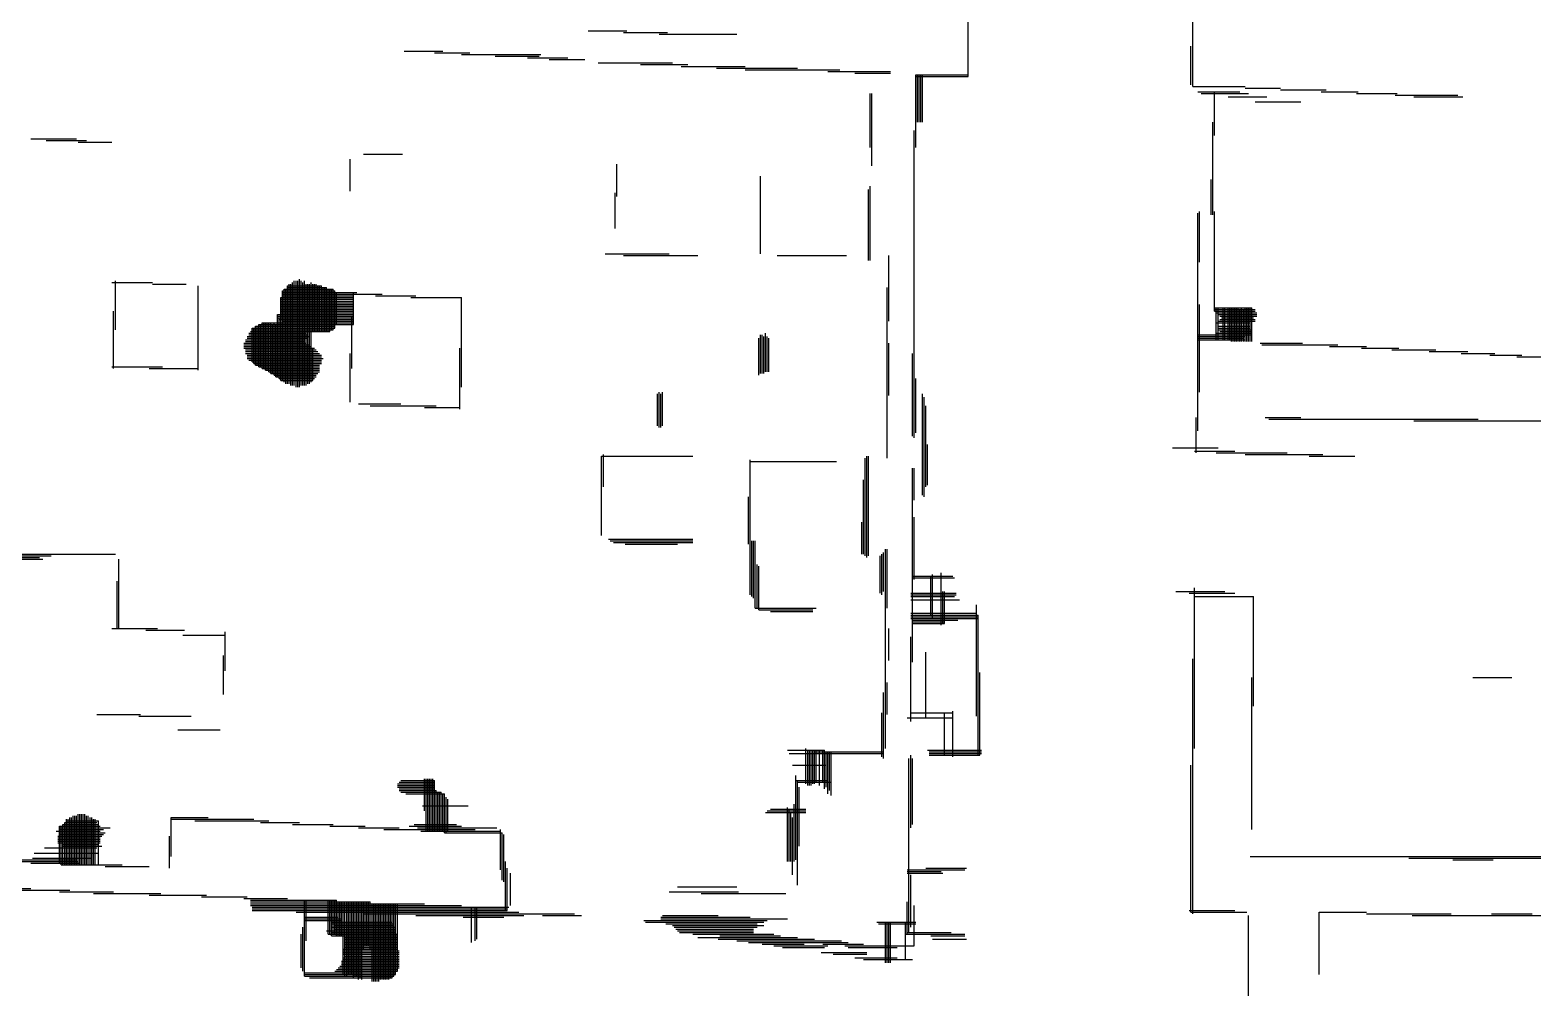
# Model space of a CAD drawing. Extents: x -18.2 to 24.4, y -13.4 to 16.4.
# Drawn here: x -0.73 to 8.16, y -6.95 to -1.27 of the extents above; entities that cross this region are included whole.
import ezdxf

# ---------------------------------------------------------------- set-up
doc = ezdxf.new("R2010")
doc.units = 0
doc.layers.add('1-0_REZ', color=7, linetype='CONTINUOUS')

msp = doc.modelspace()

# ---------------------------------------------------------------- linework, layer by layer
at = {"layer": '1-0_REZ'}
for p, q in [((4.82, -1.55), (4.82, -0.9)), ((6.15, -1.61), (6.15, -0.92)), ((2.57, -1.28), (2.8, -1.28)), ((2.78, -1.29), (3.04, -1.29)), ((2.99, -1.3), (3.45, -1.3)), ((1.48, -1.4), (1.71, -1.4)), ((1.66, -1.41), (1.87, -1.41)), ((1.82, -1.42), (2.29, -1.42)), ((6.14, -1.6), (6.14, -1.37)), ((2.02, -1.43), (2.28, -1.43)), ((2.21, -1.44), (2.45, -1.44)), ((2.34, -1.45), (2.55, -1.45)), ((2.63, -1.47), (3.07, -1.47)), ((2.88, -1.48), (3.16, -1.48)), ((3.12, -1.49), (3.5, -1.49)), ((3.33, -1.5), (3.81, -1.5)), ((3.5, -1.51), (4.06, -1.51)), ((3.99, -1.52), (4.36, -1.52)), ((4.15, -1.53), (4.36, -1.53)), ((4.51, -1.54), (4.82, -1.54)), ((4.51, -1.97), (4.51, -1.54)), ((4.51, -1.55), (4.82, -1.55)), ((4.52, -1.82), (4.52, -1.54)), ((4.53, -1.82), (4.53, -1.54)), ((4.54, -1.82), (4.54, -1.54)), ((4.55, -1.82), (4.55, -1.54)), ((4.24, -1.97), (4.24, -1.65)), ((4.25, -2.08), (4.25, -1.65)), ((6.15, -1.61), (6.46, -1.61)), ((6.18, -1.64), (6.43, -1.64)), ((6.2, -1.65), (6.48, -1.65)), ((6.28, -1.9), (6.28, -1.64)), ((6.36, -1.67), (6.59, -1.67)), ((6.46, -1.62), (6.67, -1.62)), ((6.67, -1.63), (6.94, -1.63)), ((6.91, -1.64), (7.13, -1.64)), ((7.12, -1.65), (7.36, -1.65)), ((7.35, -1.66), (7.72, -1.66)), ((7.46, -1.67), (7.75, -1.67)), ((6.52, -1.7), (6.79, -1.7)), ((6.27, -2.37), (6.27, -1.82)), ((-0.73, -1.92), (-0.46, -1.92)), ((-0.64, -1.93), (-0.4, -1.93)), ((-0.45, -1.94), (-0.25, -1.94)), ((4.5, -3.69), (4.5, -1.87)), ((1.16, -2.23), (1.16, -2.04)), ((1.24, -2.01), (1.47, -2.01)), ((2.74, -2.26), (2.74, -2.07)), ((3.59, -2.6), (3.59, -2.14)), ((4.23, -2.64), (4.23, -2.22)), ((4.24, -2.64), (4.24, -2.2)), ((6.26, -2.37), (6.26, -2.16)), ((2.73, -2.45), (2.73, -2.24)), ((6.18, -3.65), (6.18, -2.36)), ((6.19, -2.65), (6.19, -2.35)), ((6.28, -2.94), (6.28, -2.35)), ((2.67, -2.6), (3.05, -2.6)), ((2.78, -2.61), (3.22, -2.61)), ((3.69, -2.61), (4.1, -2.61)), ((4.35, -3), (4.35, -2.61)), ((0.86, -3.39), (0.86, -2.75)), ((-0.25, -2.77), (-0.01, -2.77)), ((-0.23, -3.05), (-0.23, -2.76)), ((-0.01, -2.78), (0.19, -2.78)), ((0.26, -3.29), (0.26, -2.79)), ((0.76, -2.82), (1.07, -2.82)), ((0.76, -3.35), (0.76, -2.82)), ((0.76, -2.83), (1.2, -2.83)), ((0.76, -2.84), (1.35, -2.84)), ((0.77, -2.81), (1.06, -2.81)), ((0.77, -3.36), (0.77, -2.81)), ((0.78, -3.37), (0.78, -2.81)), ((0.79, -2.79), (0.99, -2.79)), ((0.79, -3.37), (0.79, -2.79)), ((0.79, -2.8), (1.02, -2.8)), ((0.8, -3.37), (0.8, -2.78)), ((0.81, -3.38), (0.81, -2.78)), ((0.82, -3.38), (0.82, -2.77)), ((0.83, -3.38), (0.83, -2.76)), ((0.84, -3.39), (0.84, -2.76)), ((0.85, -3.39), (0.85, -2.76)), ((0.87, -3.38), (0.87, -2.76)), ((0.88, -3.38), (0.88, -2.77)), ((0.89, -3.38), (0.89, -2.76)), ((0.9, -3.38), (0.9, -2.78)), ((0.91, -3.37), (0.91, -2.78)), ((0.92, -3.37), (0.92, -2.78)), ((0.93, -3.36), (0.93, -2.77)), ((0.94, -3.06), (0.94, -2.78)), ((0.95, -3.06), (0.95, -2.78)), ((0.96, -3.06), (0.96, -2.78)), ((0.97, -3.06), (0.97, -2.79)), ((0.98, -3.06), (0.98, -2.79)), ((0.99, -3.06), (0.99, -2.79)), ((1, -3.06), (1, -2.8)), ((1.01, -3.06), (1.01, -2.8)), ((1.02, -3.06), (1.02, -2.8)), ((1.03, -3.06), (1.03, -2.81)), ((1.04, -3.06), (1.04, -2.81)), ((1.05, -3.05), (1.05, -2.81)), ((1.06, -3.05), (1.06, -2.81)), ((1.07, -3.04), (1.07, -2.82)), ((1.08, -3.02), (1.08, -2.83)), ((1.18, -3.02), (1.18, -2.83)), ((4.34, -3.81), (4.34, -2.8)), ((0.75, -2.86), (1.18, -2.86)), ((0.75, -3.35), (0.75, -2.86)), ((0.75, -2.87), (1.18, -2.87)), ((0.75, -2.88), (1.18, -2.88)), ((0.75, -2.89), (1.18, -2.89)), ((0.75, -2.9), (1.18, -2.9)), ((0.75, -2.91), (1.18, -2.91)), ((0.75, -2.92), (1.18, -2.92)), ((0.75, -2.93), (1.18, -2.93)), ((0.76, -2.85), (1.18, -2.85)), ((1.31, -2.85), (1.55, -2.85)), ((1.52, -2.86), (1.82, -2.86)), ((1.82, -3.39), (1.82, -2.86)), ((6.19, -3.42), (6.19, -2.9)), ((6.28, -2.92), (6.5, -2.92)), ((6.28, -2.93), (6.52, -2.93)), ((6.29, -3.11), (6.29, -2.92)), ((6.3, -3.11), (6.3, -2.92)), ((6.33, -3.11), (6.33, -2.92)), ((6.34, -3.11), (6.34, -2.92)), ((6.36, -3.11), (6.36, -2.92)), ((6.37, -3.11), (6.37, -2.92)), ((6.38, -3.12), (6.38, -2.92)), ((6.39, -3.12), (6.39, -2.92)), ((6.4, -3.12), (6.4, -2.92)), ((6.41, -3.12), (6.41, -2.92)), ((6.42, -3.12), (6.42, -2.92)), ((6.43, -3.12), (6.43, -2.93)), ((6.44, -3.12), (6.44, -2.92)), ((6.45, -3.12), (6.45, -2.93)), ((6.46, -3.12), (6.46, -2.92)), ((6.47, -3.12), (6.47, -2.92)), ((6.48, -3.12), (6.48, -2.92)), ((6.49, -3.12), (6.49, -2.92)), ((6.5, -3.12), (6.5, -2.92)), ((-0.24, -3.28), (-0.24, -2.94)), ((0.62, -3.02), (1.18, -3.02)), ((0.62, -3.27), (0.62, -3.02)), ((0.63, -3.27), (0.63, -3.02)), ((0.64, -3.01), (1.18, -3.01)), ((0.64, -3.28), (0.64, -3.01)), ((0.65, -3.28), (0.65, -3.01)), ((0.66, -3.29), (0.66, -3.01)), ((0.67, -3.29), (0.67, -3.01)), ((0.68, -3.3), (0.68, -3.01)), ((0.69, -3.31), (0.69, -3.01)), ((0.7, -3.31), (0.7, -3.02)), ((0.71, -3.32), (0.71, -3.01)), ((0.72, -3.33), (0.72, -3.02)), ((0.73, -2.96), (1.18, -2.96)), ((0.73, -3.33), (0.73, -2.96)), ((0.73, -2.97), (1.18, -2.97)), ((0.73, -2.98), (1.18, -2.98)), ((0.74, -3.34), (0.74, -2.98)), ((0.74, -2.99), (1.18, -2.99)), ((0.75, -2.94), (1.18, -2.94)), ((0.75, -2.95), (1.18, -2.95)), ((0.76, -3), (1.18, -3)), ((1.17, -3.28), (1.17, -2.97)), ((6.28, -2.94), (6.52, -2.94)), ((6.29, -2.95), (6.53, -2.95)), ((6.29, -3.01), (6.49, -3.01)), ((6.3, -2.96), (6.53, -2.96)), ((6.3, -3), (6.52, -3)), ((6.31, -2.97), (6.53, -2.97)), ((6.31, -2.99), (6.52, -2.99)), ((6.32, -2.98), (6.51, -2.98)), ((0.54, -3.11), (0.89, -3.11)), ((0.55, -3.09), (0.92, -3.09)), ((0.55, -3.1), (0.91, -3.1)), ((0.56, -3.07), (0.9, -3.07)), ((0.56, -3.08), (0.91, -3.08)), ((0.57, -3.06), (1.04, -3.06)), ((0.58, -3.04), (1.07, -3.04)), ((0.58, -3.24), (0.58, -3.04)), ((0.58, -3.05), (1.06, -3.05)), ((0.59, -3.25), (0.59, -3.04)), ((0.6, -3.03), (1.07, -3.03)), ((0.6, -3.26), (0.6, -3.03)), ((0.61, -3.26), (0.61, -3.03)), ((3.58, -3.32), (3.58, -3.1)), ((3.59, -3.31), (3.59, -3.08)), ((3.6, -3.31), (3.6, -3.08)), ((3.61, -3.31), (3.61, -3.09)), ((3.62, -3.3), (3.62, -3.07)), ((3.63, -3.3), (3.63, -3.09)), ((3.64, -3.3), (3.64, -3.1)), ((6.18, -3.08), (6.5, -3.08)), ((6.18, -3.09), (6.46, -3.09)), ((6.18, -3.1), (6.45, -3.1)), ((6.18, -3.11), (6.46, -3.11)), ((6.29, -3.07), (6.5, -3.07)), ((6.3, -3.03), (6.49, -3.03)), ((6.3, -3.04), (6.49, -3.04)), ((6.3, -3.05), (6.5, -3.05)), ((6.31, -3.06), (6.5, -3.06)), ((0.53, -3.13), (0.9, -3.13)), ((0.53, -3.14), (0.92, -3.14)), ((0.53, -3.15), (0.93, -3.15)), ((0.53, -3.16), (0.95, -3.16)), ((0.54, -3.12), (0.89, -3.12)), ((0.54, -3.17), (0.96, -3.17)), ((0.54, -3.18), (0.97, -3.18)), ((0.54, -3.19), (0.98, -3.19)), ((0.55, -3.2), (0.99, -3.2)), ((0.94, -3.35), (0.94, -3.16)), ((1.16, -3.48), (1.16, -3.19)), ((1.81, -3.52), (1.81, -3.16)), ((4.35, -3.44), (4.35, -3.13)), ((4.49, -3.68), (4.49, -3.19)), ((6.55, -3.13), (6.8, -3.13)), ((6.56, -3.14), (7.01, -3.14)), ((6.96, -3.15), (7.18, -3.15)), ((7.15, -3.16), (7.37, -3.16)), ((7.33, -3.17), (7.59, -3.17)), ((7.55, -3.18), (7.78, -3.18)), ((7.74, -3.19), (7.94, -3.19)), ((7.91, -3.2), (8.1, -3.2)), ((-0.25, -3.27), (0.05, -3.27)), ((-0.03, -3.28), (0.26, -3.28)), ((0.55, -3.21), (0.99, -3.21)), ((0.55, -3.22), (1, -3.22)), ((0.56, -3.23), (0.99, -3.23)), ((0.58, -3.24), (0.99, -3.24)), ((0.59, -3.25), (0.99, -3.25)), ((0.6, -3.26), (0.98, -3.26)), ((0.62, -3.27), (0.98, -3.27)), ((0.64, -3.28), (0.98, -3.28)), ((0.66, -3.29), (0.98, -3.29)), ((8.07, -3.21), (8.68, -3.21)), ((0.68, -3.3), (0.98, -3.3)), ((0.69, -3.31), (0.97, -3.31)), ((0.71, -3.32), (0.96, -3.32)), ((0.72, -3.33), (0.96, -3.33)), ((0.74, -3.34), (0.95, -3.34)), ((0.75, -3.35), (0.94, -3.35)), ((4.51, -3.66), (4.51, -3.34)), ((2.98, -3.62), (2.98, -3.43)), ((2.99, -3.63), (2.99, -3.42)), ((3, -3.63), (3, -3.43)), ((3.01, -3.62), (3.01, -3.42)), ((4.55, -4.03), (4.55, -3.43)), ((4.56, -4.04), (4.56, -3.45)), ((1.21, -3.49), (1.46, -3.49)), ((1.28, -3.5), (1.67, -3.5)), ((1.6, -3.51), (1.81, -3.51)), ((4.57, -3.98), (4.57, -3.5)), ((6.17, -3.78), (6.17, -3.57)), ((6.58, -3.57), (6.79, -3.57)), ((6.6, -3.58), (7.84, -3.58)), ((7.46, -3.59), (8.65, -3.59)), ((4.58, -3.97), (4.58, -3.73)), ((2.65, -3.8), (3.19, -3.8)), ((2.65, -4.27), (2.65, -3.8)), ((2.66, -3.98), (2.66, -3.79)), ((3.53, -4.62), (3.53, -3.82)), ((4.21, -4.39), (4.21, -3.81)), ((4.22, -4.4), (4.22, -3.8)), ((4.23, -4.39), (4.23, -3.8)), ((6.03, -3.75), (6.3, -3.75)), ((6.16, -3.77), (6.4, -3.77)), ((6.29, -3.78), (6.71, -3.78)), ((6.46, -3.79), (6.92, -3.79)), ((6.84, -3.8), (7.11, -3.8)), ((3.53, -3.83), (4.04, -3.83)), ((4.49, -5.02), (4.49, -3.87)), ((4.5, -4.06), (4.5, -3.87)), ((4.2, -4.38), (4.2, -3.94)), ((3.52, -4.32), (3.52, -4.04)), ((4.5, -4.53), (4.5, -4.16)), ((4.19, -4.38), (4.19, -4.19)), ((2.69, -4.29), (3.19, -4.29)), ((2.7, -4.3), (3.19, -4.3)), ((2.72, -4.31), (3.19, -4.31)), ((2.79, -4.32), (3.1, -4.32)), ((3.54, -4.63), (3.54, -4.3)), ((3.55, -4.64), (3.55, -4.3)), ((3.56, -4.7), (3.56, -4.3)), ((4.33, -5.53), (4.33, -4.35)), ((4.34, -4.7), (4.34, -4.35)), ((-1.01, -4.38), (-0.23, -4.38)), ((-1, -4.39), (-0.61, -4.39)), ((-0.99, -4.41), (-0.66, -4.41)), ((-0.96, -4.4), (-0.68, -4.4)), ((-0.21, -4.82), (-0.21, -4.41)), ((3.57, -4.7), (3.57, -4.44)), ((4.3, -4.61), (4.3, -4.39)), ((4.31, -4.62), (4.31, -4.38)), ((4.32, -4.6), (4.32, -4.37)), ((3.58, -4.71), (3.58, -4.45)), ((4.49, -4.51), (4.73, -4.51)), ((4.49, -4.52), (4.74, -4.52)), ((4.6, -4.74), (4.6, -4.51)), ((4.61, -4.76), (4.61, -4.5)), ((4.66, -4.8), (4.66, -4.49)), ((-0.22, -4.82), (-0.22, -4.54)), ((4.48, -4.61), (4.75, -4.61)), ((4.48, -4.62), (4.75, -4.62)), ((4.67, -4.79), (4.67, -4.6)), ((4.68, -4.79), (4.68, -4.6)), ((6.05, -4.6), (6.34, -4.6)), ((6.13, -4.61), (6.4, -4.61)), ((6.16, -5.53), (6.16, -4.58)), ((3.56, -4.7), (3.92, -4.7)), ((3.58, -4.71), (3.9, -4.71)), ((4.48, -4.63), (4.74, -4.63)), ((4.48, -4.65), (4.77, -4.65)), ((4.87, -5.34), (4.87, -4.68)), ((6.16, -4.63), (6.51, -4.63)), ((6.51, -5.28), (6.51, -4.63)), ((3.65, -4.72), (3.9, -4.72)), ((4.48, -4.73), (4.87, -4.73)), ((4.48, -4.74), (4.88, -4.74)), ((4.48, -4.75), (4.88, -4.75)), ((4.48, -4.76), (4.88, -4.76)), ((4.49, -4.77), (4.76, -4.77)), ((4.49, -4.78), (4.68, -4.78)), ((4.49, -4.79), (4.68, -4.79)), ((4.88, -5.57), (4.88, -4.74)), ((-0.25, -4.82), (0.02, -4.82)), ((-0.05, -4.83), (0.18, -4.83)), ((0.17, -4.86), (0.42, -4.86)), ((0.42, -5.07), (0.42, -4.84)), ((4.35, -5.01), (4.35, -4.82)), ((4.48, -5.37), (4.48, -4.87)), ((0.41, -5.21), (0.41, -4.98)), ((4.57, -5.35), (4.57, -4.96)), ((6.15, -6.51), (6.15, -5)), ((4.34, -5.33), (4.34, -5.14)), ((4.89, -5.57), (4.89, -5.08)), ((6.5, -6.01), (6.5, -5.11)), ((7.81, -5.11), (8.04, -5.11)), ((4.32, -5.59), (4.32, -5.2)), ((-0.34, -5.33), (-0.08, -5.33)), ((4.31, -5.58), (4.31, -5.32)), ((4.48, -5.32), (4.73, -5.32)), ((4.68, -5.57), (4.68, -5.32)), ((4.73, -5.58), (4.73, -5.31)), ((-0.09, -5.34), (0.22, -5.34)), ((0.14, -5.42), (0.39, -5.42)), ((4.46, -5.35), (4.73, -5.35)), ((3.75, -5.54), (3.97, -5.54)), ((3.76, -5.56), (4.32, -5.56)), ((3.86, -5.74), (3.86, -5.53)), ((3.87, -5.75), (3.87, -5.54)), ((3.88, -5.75), (3.88, -5.54)), ((3.89, -5.75), (3.89, -5.54)), ((3.9, -5.74), (3.9, -5.54)), ((3.91, -5.74), (3.91, -5.54)), ((3.91, -5.55), (4.32, -5.55)), ((3.92, -5.73), (3.92, -5.54)), ((3.94, -5.75), (3.94, -5.54)), ((3.96, -5.73), (3.96, -5.54)), ((3.97, -5.77), (3.97, -5.54)), ((3.98, -5.76), (3.98, -5.55)), ((3.99, -5.8), (3.99, -5.55)), ((4, -5.78), (4, -5.55)), ((4.01, -5.81), (4.01, -5.55)), ((4.47, -6.62), (4.47, -5.59)), ((4.48, -6), (4.48, -5.57)), ((4.49, -5.98), (4.49, -5.59)), ((4.58, -5.54), (4.9, -5.54)), ((4.59, -5.55), (4.9, -5.55)), ((4.59, -5.56), (4.9, -5.56)), ((4.59, -5.57), (4.89, -5.57)), ((3.78, -5.63), (3.98, -5.63)), ((3.8, -6.19), (3.8, -5.69)), ((6.14, -6.5), (6.14, -5.63)), ((1.44, -5.74), (1.66, -5.74)), ((1.44, -5.75), (1.66, -5.75)), ((1.44, -5.76), (1.66, -5.76)), ((1.45, -5.73), (1.66, -5.73)), ((1.45, -5.77), (1.66, -5.77)), ((1.45, -5.78), (1.67, -5.78)), ((1.46, -5.72), (1.66, -5.72)), ((1.6, -5.9), (1.6, -5.71)), ((1.61, -6.02), (1.61, -5.71)), ((1.62, -6.02), (1.62, -5.71)), ((1.63, -6.02), (1.63, -5.71)), ((1.64, -6.02), (1.64, -5.71)), ((1.65, -6.02), (1.65, -5.71)), ((1.66, -6.02), (1.66, -5.72)), ((1.67, -6.02), (1.67, -5.78)), ((3.8, -5.72), (3.99, -5.72)), ((3.81, -6.34), (3.81, -5.72)), ((3.81, -5.73), (4.01, -5.73)), ((3.82, -6.11), (3.82, -5.76)), ((1.46, -5.79), (1.7, -5.79)), ((1.49, -5.8), (1.72, -5.8)), ((1.59, -5.87), (1.86, -5.87)), ((1.68, -6.02), (1.68, -5.79)), ((1.69, -6.02), (1.69, -5.79)), ((1.7, -6.02), (1.7, -5.79)), ((1.71, -6.02), (1.71, -5.8)), ((1.72, -6.03), (1.72, -5.8)), ((1.73, -6.03), (1.73, -5.82)), ((1.74, -6.02), (1.74, -5.83)), ((3.79, -6.2), (3.79, -5.86)), ((-0.52, -6.22), (-0.52, -5.95)), ((-0.52, -5.96), (-0.33, -5.96)), ((-0.51, -6.22), (-0.51, -5.95)), ((-0.5, -6.22), (-0.5, -5.94)), ((-0.49, -6.22), (-0.49, -5.94)), ((-0.48, -6.22), (-0.48, -5.93)), ((-0.47, -6.22), (-0.47, -5.93)), ((-0.46, -6.22), (-0.46, -5.93)), ((-0.45, -6.22), (-0.45, -5.92)), ((-0.44, -6.22), (-0.44, -5.92)), ((-0.43, -6.22), (-0.43, -5.92)), ((-0.42, -6.22), (-0.42, -5.92)), ((-0.41, -6.22), (-0.41, -5.92)), ((-0.4, -6.22), (-0.4, -5.93)), ((-0.39, -6.22), (-0.39, -5.93)), ((-0.38, -6.22), (-0.38, -5.94)), ((-0.37, -6.22), (-0.37, -5.94)), ((-0.36, -6.22), (-0.36, -5.95)), ((-0.35, -6.22), (-0.35, -5.95)), ((-0.33, -6.22), (-0.33, -5.96)), ((0.1, -5.94), (0.32, -5.94)), ((0.1, -6.17), (0.1, -5.94)), ((0.1, -5.95), (0.59, -5.95)), ((0.24, -5.96), (0.68, -5.96)), ((3.62, -5.91), (3.86, -5.91)), ((3.63, -5.9), (3.86, -5.9)), ((3.65, -5.89), (3.86, -5.89)), ((3.75, -6.2), (3.75, -5.88)), ((3.76, -6.2), (3.76, -5.89)), ((3.77, -6.2), (3.77, -5.91)), ((3.78, -6.28), (3.78, -5.94)), ((-0.58, -6.02), (-0.32, -6.02)), ((-0.57, -6.05), (-0.31, -6.05)), ((-0.56, -5.99), (-0.32, -5.99)), ((-0.56, -6.21), (-0.56, -5.99)), ((-0.56, -6), (-0.26, -6)), ((-0.56, -6.01), (-0.3, -6.01)), ((-0.56, -6.03), (-0.29, -6.03)), ((-0.56, -6.04), (-0.3, -6.04)), ((-0.55, -6.22), (-0.55, -5.99)), ((-0.54, -5.98), (-0.33, -5.98)), ((-0.54, -6.22), (-0.54, -5.98)), ((-0.53, -5.97), (-0.34, -5.97)), ((-0.53, -6.22), (-0.53, -5.97)), ((0.09, -6.24), (0.09, -6.05)), ((0.63, -5.97), (0.86, -5.97)), ((0.82, -5.98), (1.06, -5.98)), ((1.04, -5.99), (1.25, -5.99)), ((1.21, -6), (1.45, -6)), ((1.36, -6.01), (1.9, -6.01)), ((1.51, -5.99), (1.82, -5.99)), ((1.54, -5.98), (1.79, -5.98)), ((1.56, -6), (2.03, -6)), ((1.58, -6.02), (2.05, -6.02)), ((1.72, -6.03), (2.06, -6.03)), ((2.05, -6.25), (2.05, -6.01)), ((2.06, -6.31), (2.06, -6.03)), ((2.07, -6.32), (2.07, -6.04)), ((-0.65, -6.12), (-0.34, -6.12)), ((-0.57, -6.06), (-0.32, -6.06)), ((-0.57, -6.07), (-0.32, -6.07)), ((-0.57, -6.08), (-0.32, -6.08)), ((-0.57, -6.09), (-0.32, -6.09)), ((-0.54, -6.1), (-0.33, -6.1)), ((-0.54, -6.11), (-0.31, -6.11)), ((-1.17, -6.19), (-0.46, -6.19)), ((-0.94, -6.2), (-0.45, -6.2)), ((-0.73, -6.21), (-0.44, -6.21)), ((-0.72, -6.18), (-0.37, -6.18)), ((-0.71, -6.15), (-0.33, -6.15)), ((-0.55, -6.22), (-0.19, -6.22)), ((2.08, -6.49), (2.08, -6.2)), ((6.49, -6.17), (8.87, -6.17)), ((7.43, -6.18), (8.58, -6.18)), ((7.69, -6.19), (7.93, -6.19)), ((-0.29, -6.23), (-0.03, -6.23)), ((2.09, -6.49), (2.09, -6.24)), ((2.11, -6.46), (2.11, -6.27)), ((4.46, -6.25), (4.8, -6.25)), ((4.46, -6.26), (4.66, -6.26)), ((4.46, -6.27), (4.67, -6.27)), ((4.48, -6.59), (4.48, -6.28)), ((4.57, -6.24), (4.81, -6.24)), ((-1.5, -6.36), (-0.73, -6.36)), ((-0.82, -6.37), (-0.5, -6.37)), ((-0.56, -6.38), (-0.24, -6.38)), ((-0.36, -6.39), (0.04, -6.39)), ((-0.03, -6.4), (0.31, -6.4)), ((3.05, -6.38), (3.46, -6.38)), ((3.1, -6.35), (3.45, -6.35)), ((3.24, -6.39), (3.74, -6.39)), ((0.28, -6.41), (0.55, -6.41)), ((0.53, -6.42), (0.79, -6.42)), ((0.57, -6.43), (1.08, -6.43)), ((0.57, -6.44), (1.28, -6.44)), ((0.57, -6.45), (1.6, -6.45)), ((0.57, -6.46), (1.82, -6.46)), ((0.58, -6.47), (2.1, -6.47)), ((0.58, -6.48), (2.09, -6.48)), ((0.58, -6.49), (2.09, -6.49)), ((0.89, -6.88), (0.89, -6.43)), ((0.9, -6.67), (0.9, -6.43)), ((1.03, -6.63), (1.03, -6.43)), ((1.04, -6.63), (1.04, -6.43)), ((1.05, -6.64), (1.05, -6.43)), ((1.06, -6.63), (1.06, -6.43)), ((1.07, -6.63), (1.07, -6.43)), ((1.08, -6.64), (1.08, -6.43)), ((1.09, -6.64), (1.09, -6.44)), ((1.1, -6.64), (1.1, -6.44)), ((1.11, -6.64), (1.11, -6.44)), ((1.12, -6.87), (1.12, -6.44)), ((1.13, -6.88), (1.13, -6.44)), ((1.14, -6.88), (1.14, -6.44)), ((1.15, -6.87), (1.15, -6.44)), ((1.16, -6.87), (1.16, -6.44)), ((1.17, -6.87), (1.17, -6.44)), ((1.18, -6.89), (1.18, -6.44)), ((1.19, -6.88), (1.19, -6.44)), ((1.2, -6.88), (1.2, -6.44)), ((1.21, -6.9), (1.21, -6.44)), ((1.22, -6.89), (1.22, -6.44)), ((1.23, -6.9), (1.23, -6.44)), ((1.24, -6.72), (1.24, -6.44)), ((1.25, -6.7), (1.25, -6.44)), ((1.26, -6.7), (1.26, -6.44)), ((1.27, -6.7), (1.27, -6.44)), ((1.28, -6.72), (1.28, -6.44)), ((1.29, -6.91), (1.29, -6.45)), ((1.3, -6.91), (1.3, -6.45)), ((1.31, -6.91), (1.31, -6.45)), ((1.32, -6.91), (1.32, -6.45)), ((1.33, -6.91), (1.33, -6.45)), ((1.34, -6.9), (1.34, -6.45)), ((1.35, -6.9), (1.35, -6.45)), ((1.36, -6.9), (1.36, -6.45)), ((1.37, -6.9), (1.37, -6.45)), ((1.38, -6.9), (1.38, -6.45)), ((1.39, -6.9), (1.39, -6.45)), ((1.4, -6.89), (1.4, -6.45)), ((1.41, -6.89), (1.41, -6.45)), ((1.42, -6.88), (1.42, -6.45)), ((1.43, -6.87), (1.43, -6.45)), ((1.44, -6.85), (1.44, -6.45)), ((1.88, -6.68), (1.88, -6.47)), ((1.9, -6.67), (1.9, -6.47)), ((1.91, -6.66), (1.91, -6.47)), ((4.46, -6.63), (4.46, -6.44)), ((4.5, -6.7), (4.5, -6.46)), ((6.13, -6.49), (6.4, -6.49)), ((0.84, -6.5), (2.16, -6.5)), ((0.89, -6.53), (1.09, -6.53)), ((0.89, -6.54), (1.11, -6.54)), ((0.89, -6.55), (1.11, -6.55)), ((1.05, -6.56), (1.41, -6.56)), ((1.05, -6.57), (1.42, -6.57)), ((1.07, -6.58), (1.42, -6.58)), ((1.24, -6.51), (2.49, -6.51)), ((1.55, -6.52), (2.19, -6.52)), ((1.83, -6.53), (2.07, -6.53)), ((2.3, -6.52), (2.53, -6.52)), ((2.9, -6.55), (3.63, -6.55)), ((2.91, -6.56), (3.61, -6.56)), ((3, -6.53), (3.53, -6.53)), ((3, -6.54), (3.75, -6.54)), ((3.01, -6.52), (3.34, -6.52)), ((3.03, -6.57), (3.57, -6.57)), ((3.07, -6.58), (3.61, -6.58)), ((4.28, -6.56), (4.51, -6.56)), ((4.29, -6.57), (4.51, -6.57)), ((4.33, -6.8), (4.33, -6.56)), ((4.34, -6.8), (4.34, -6.56)), ((4.35, -6.8), (4.35, -6.56)), ((4.36, -6.8), (4.36, -6.56)), ((4.45, -6.78), (4.45, -6.56)), ((6.14, -6.5), (6.47, -6.5)), ((6.48, -7.7), (6.48, -6.52)), ((6.9, -6.5), (7.18, -6.5)), ((6.9, -6.87), (6.9, -6.5)), ((7.18, -6.51), (7.68, -6.51)), ((7.45, -6.52), (8.89, -6.52)), ((7.92, -6.51), (8.16, -6.51)), ((0.87, -6.83), (0.87, -6.63)), ((0.88, -6.85), (0.88, -6.59)), ((1.02, -6.61), (1.43, -6.61)), ((1.03, -6.63), (1.44, -6.63)), ((1.05, -6.59), (1.43, -6.59)), ((1.05, -6.62), (1.43, -6.62)), ((1.05, -6.64), (1.44, -6.64)), ((1.07, -6.6), (1.43, -6.6)), ((1.13, -6.65), (1.44, -6.65)), ((1.13, -6.66), (1.44, -6.66)), ((1.13, -6.67), (1.44, -6.67)), ((3.08, -6.59), (3.57, -6.59)), ((3.09, -6.6), (3.55, -6.6)), ((3.1, -6.61), (3.55, -6.61)), ((3.11, -6.62), (3.55, -6.62)), ((3.19, -6.63), (3.67, -6.63)), ((3.22, -6.65), (3.81, -6.65)), ((3.34, -6.66), (3.91, -6.66)), ((3.35, -6.64), (3.71, -6.64)), ((3.45, -6.67), (4.07, -6.67)), ((4.45, -6.63), (4.8, -6.63)), ((4.46, -6.62), (4.72, -6.62)), ((4.6, -6.64), (4.8, -6.64)), ((4.61, -6.66), (4.81, -6.66)), ((1.12, -6.72), (1.44, -6.72)), ((1.12, -6.73), (1.45, -6.73)), ((1.12, -6.74), (1.45, -6.74)), ((1.12, -6.75), (1.45, -6.75)), ((1.13, -6.68), (1.44, -6.68)), ((1.13, -6.69), (1.44, -6.69)), ((1.13, -6.7), (1.44, -6.7)), ((1.13, -6.71), (1.44, -6.71)), ((1.13, -6.76), (1.45, -6.76)), ((3.52, -6.68), (4.11, -6.68)), ((3.6, -6.69), (3.85, -6.69)), ((3.67, -6.7), (3.99, -6.7)), ((3.72, -6.71), (3.97, -6.71)), ((3.95, -6.74), (4.22, -6.74)), ((3.96, -6.69), (4.2, -6.69)), ((4.02, -6.75), (4.22, -6.75)), ((4.09, -6.7), (4.5, -6.7)), ((4.11, -6.71), (4.4, -6.71)), ((1.07, -6.85), (1.44, -6.85)), ((1.08, -6.84), (1.44, -6.84)), ((1.09, -6.83), (1.45, -6.83)), ((1.1, -6.82), (1.45, -6.82)), ((1.11, -6.79), (1.45, -6.79)), ((1.11, -6.8), (1.45, -6.8)), ((1.11, -6.81), (1.45, -6.81)), ((1.12, -6.77), (1.45, -6.77)), ((1.12, -6.78), (1.45, -6.78)), ((4.15, -6.77), (4.4, -6.77)), ((4.2, -6.78), (4.49, -6.78)), ((0.89, -6.86), (1.43, -6.86)), ((0.89, -6.87), (1.43, -6.87)), ((0.89, -6.88), (1.42, -6.88)), ((0.92, -6.89), (1.41, -6.89))]:
    msp.add_line(p, q, dxfattribs=at)

doc.saveas('drawing.dxf')
